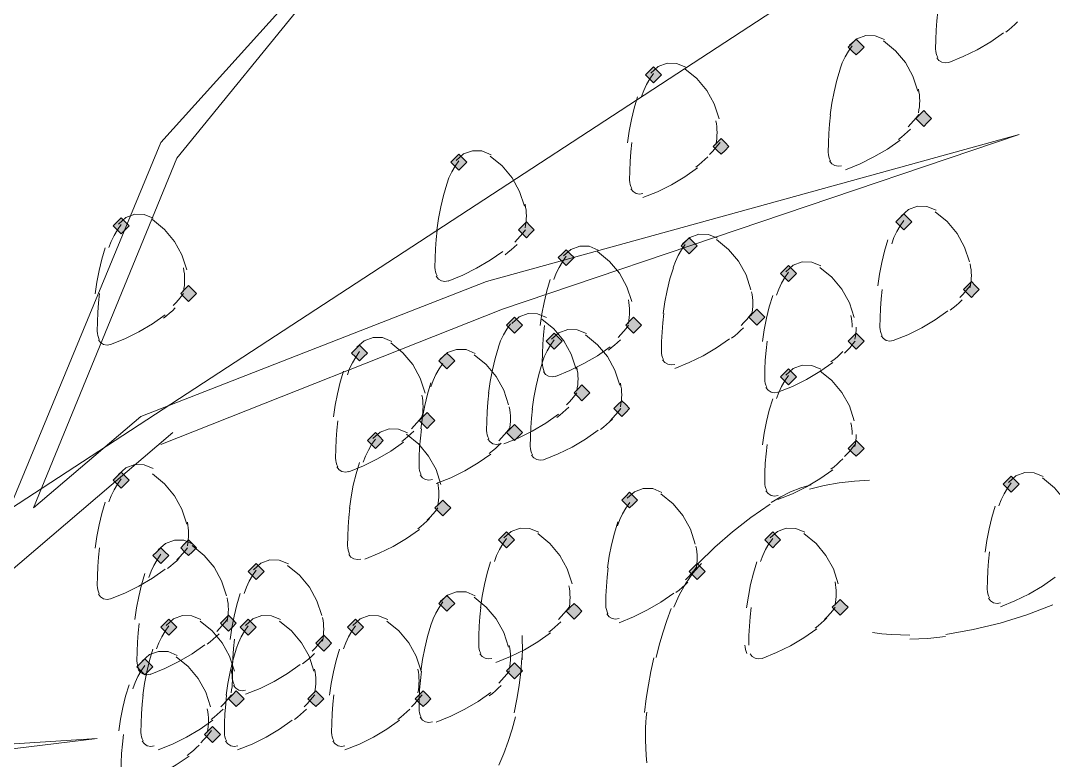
# Model space of a CAD drawing. Header units: millimetres. Extents: x 0 to 420, y 0 to 297.
# Drawn here: x 103.54 to 109.04, y 82.94 to 86.88 of the extents above; entities that cross this region are included whole.
import ezdxf

# ---------------------------------------------------------------- set-up
doc = ezdxf.new("R2010")
doc.units = ezdxf.units.MM

msp = doc.modelspace()

# ---------------------------------------------------------------- hatches: boundary and pattern name
for points in [[(107.9923, 86.7833), (107.9712, 86.7622), (107.95, 86.741), (107.9712, 86.7198), (107.9923, 86.6987), (108.0135, 86.7198), (108.0347, 86.741), (108.0135, 86.7622), (107.9923, 86.7833)], [(106.9128, 86.6352), (106.8917, 86.614), (106.8705, 86.5928), (106.8917, 86.5717), (106.9128, 86.5505), (106.934, 86.5717), (106.9552, 86.5928), (106.934, 86.614), (106.9128, 86.6352)], [(108.3522, 86.4023), (108.331, 86.3812), (108.3098, 86.36), (108.331, 86.3388), (108.3522, 86.3177), (108.3733, 86.3388), (108.3945, 86.36), (108.3733, 86.3812), (108.3522, 86.4023)], [(107.2727, 86.2542), (107.2515, 86.233), (107.2303, 86.2118), (107.2515, 86.1907), (107.2727, 86.1695), (107.2938, 86.1907), (107.315, 86.2118), (107.2938, 86.233), (107.2727, 86.2542)], [(105.8757, 86.1695), (105.8545, 86.1483), (105.8333, 86.1272), (105.8545, 86.106), (105.8757, 86.0848), (105.8968, 86.106), (105.918, 86.1272), (105.8968, 86.1483), (105.8757, 86.1695)], [(104.0765, 85.8308), (104.0553, 85.8097), (104.0342, 85.7885), (104.0553, 85.7673), (104.0765, 85.7462), (104.0977, 85.7673), (104.1188, 85.7885), (104.0977, 85.8097), (104.0765, 85.8308)], [(108.2463, 85.852), (108.2252, 85.8308), (108.204, 85.8097), (108.2252, 85.7885), (108.2463, 85.7673), (108.2675, 85.7885), (108.2887, 85.8097), (108.2675, 85.8308), (108.2463, 85.852)], [(106.2355, 85.8097), (106.2143, 85.7885), (106.1932, 85.7673), (106.2143, 85.7462), (106.2355, 85.725), (106.2567, 85.7462), (106.2778, 85.7673), (106.2567, 85.7885), (106.2355, 85.8097)], [(107.1033, 85.725), (107.0822, 85.7038), (107.061, 85.6827), (107.0822, 85.6615), (107.1033, 85.6403), (107.1245, 85.6615), (107.1457, 85.6827), (107.1245, 85.7038), (107.1033, 85.725)], [(106.4472, 85.6615), (106.426, 85.6403), (106.4048, 85.6192), (106.426, 85.598), (106.4472, 85.5768), (106.4684, 85.598), (106.4895, 85.6192), (106.4684, 85.6403), (106.4472, 85.6615)], [(107.6325, 85.5768), (107.6113, 85.5557), (107.5902, 85.5345), (107.6113, 85.5133), (107.6325, 85.4922), (107.6537, 85.5133), (107.6748, 85.5345), (107.6537, 85.5557), (107.6325, 85.5768)], [(104.4363, 85.471), (104.4152, 85.4498), (104.394, 85.4287), (104.4152, 85.4075), (104.4363, 85.3863), (104.4575, 85.4075), (104.4787, 85.4287), (104.4575, 85.4498), (104.4363, 85.471)], [(108.6062, 85.4922), (108.585, 85.471), (108.5638, 85.4498), (108.585, 85.4287), (108.6062, 85.4075), (108.6273, 85.4287), (108.6485, 85.4498), (108.6273, 85.471), (108.6062, 85.4922)], [(107.4632, 85.344), (107.442, 85.3228), (107.4208, 85.3017), (107.442, 85.2805), (107.4632, 85.2593), (107.4843, 85.2805), (107.5055, 85.3017), (107.4843, 85.3228), (107.4632, 85.344)], [(106.172, 85.3017), (106.1508, 85.2805), (106.1297, 85.2593), (106.1508, 85.2382), (106.172, 85.217), (106.1932, 85.2382), (106.2143, 85.2593), (106.1932, 85.2805), (106.172, 85.3017)], [(106.807, 85.3017), (106.7858, 85.2805), (106.7647, 85.2593), (106.7858, 85.2382), (106.807, 85.217), (106.8282, 85.2382), (106.8493, 85.2593), (106.8282, 85.2805), (106.807, 85.3017)], [(106.3837, 85.217), (106.3625, 85.1958), (106.3413, 85.1747), (106.3625, 85.1535), (106.3837, 85.1323), (106.4048, 85.1535), (106.426, 85.1747), (106.4048, 85.1958), (106.3837, 85.217)], [(107.9923, 85.217), (107.9712, 85.1958), (107.95, 85.1747), (107.9712, 85.1535), (107.9923, 85.1323), (108.0135, 85.1535), (108.0347, 85.1747), (108.0135, 85.1958), (107.9923, 85.217)], [(105.3465, 85.1535), (105.3253, 85.1323), (105.3042, 85.1112), (105.3253, 85.09), (105.3465, 85.0688), (105.3677, 85.09), (105.3888, 85.1112), (105.3677, 85.1323), (105.3465, 85.1535)], [(105.8122, 85.1112), (105.791, 85.09), (105.7698, 85.0688), (105.791, 85.0477), (105.8122, 85.0265), (105.8333, 85.0477), (105.8545, 85.0688), (105.8333, 85.09), (105.8122, 85.1112)], [(107.6325, 85.0265), (107.6113, 85.0053), (107.5902, 84.9842), (107.6113, 84.963), (107.6325, 84.9418), (107.6537, 84.963), (107.6748, 84.9842), (107.6537, 85.0053), (107.6325, 85.0265)], [(106.5318, 84.9418), (106.5107, 84.9207), (106.4895, 84.8995), (106.5107, 84.8783), (106.5318, 84.8572), (106.553, 84.8783), (106.5742, 84.8995), (106.553, 84.9207), (106.5318, 84.9418)], [(106.7435, 84.8572), (106.7223, 84.836), (106.7012, 84.8148), (106.7223, 84.7937), (106.7435, 84.7725), (106.7647, 84.7937), (106.7858, 84.8148), (106.7647, 84.836), (106.7435, 84.8572)], [(105.7063, 84.7937), (105.6852, 84.7725), (105.664, 84.7513), (105.6852, 84.7302), (105.7063, 84.709), (105.7275, 84.7302), (105.7487, 84.7513), (105.7275, 84.7725), (105.7063, 84.7937)], [(106.172, 84.7302), (106.1508, 84.709), (106.1297, 84.6878), (106.1508, 84.6667), (106.172, 84.6455), (106.1932, 84.6667), (106.2143, 84.6878), (106.1932, 84.709), (106.172, 84.7302)], [(105.4312, 84.6878), (105.41, 84.6667), (105.3888, 84.6455), (105.41, 84.6243), (105.4312, 84.6032), (105.4523, 84.6243), (105.4735, 84.6455), (105.4523, 84.6667), (105.4312, 84.6878)], [(107.9923, 84.6455), (107.9712, 84.6243), (107.95, 84.6032), (107.9712, 84.582), (107.9923, 84.5608), (108.0135, 84.582), (108.0347, 84.6032), (108.0135, 84.6243), (107.9923, 84.6455)], [(104.0765, 84.4762), (104.0553, 84.455), (104.0342, 84.4338), (104.0553, 84.4127), (104.0765, 84.3915), (104.0977, 84.4127), (104.1188, 84.4338), (104.0977, 84.455), (104.0765, 84.4762)], [(108.8178, 84.455), (108.7967, 84.4338), (108.7755, 84.4127), (108.7967, 84.3915), (108.8178, 84.3703), (108.839, 84.3915), (108.8602, 84.4127), (108.839, 84.4338), (108.8178, 84.455)], [(106.7858, 84.3703), (106.7647, 84.3492), (106.7435, 84.328), (106.7647, 84.3068), (106.7858, 84.2857), (106.807, 84.3068), (106.8282, 84.328), (106.807, 84.3492), (106.7858, 84.3703)], [(105.791, 84.328), (105.7698, 84.3068), (105.7487, 84.2857), (105.7698, 84.2645), (105.791, 84.2433), (105.8122, 84.2645), (105.8333, 84.2857), (105.8122, 84.3068), (105.791, 84.328)], [(106.1297, 84.1587), (106.1085, 84.1375), (106.0873, 84.1163), (106.1085, 84.0952), (106.1297, 84.074), (106.1508, 84.0952), (106.172, 84.1163), (106.1508, 84.1375), (106.1297, 84.1587)], [(107.5478, 84.1587), (107.5267, 84.1375), (107.5055, 84.1163), (107.5267, 84.0952), (107.5478, 84.074), (107.569, 84.0952), (107.5902, 84.1163), (107.569, 84.1375), (107.5478, 84.1587)], [(104.2882, 84.074), (104.267, 84.0528), (104.2458, 84.0317), (104.267, 84.0105), (104.2882, 83.9893), (104.3093, 84.0105), (104.3305, 84.0317), (104.3093, 84.0528), (104.2882, 84.074)], [(104.4363, 84.1163), (104.4152, 84.0952), (104.394, 84.074), (104.4152, 84.0528), (104.4363, 84.0317), (104.4575, 84.0528), (104.4787, 84.074), (104.4575, 84.0952), (104.4363, 84.1163)], [(104.7962, 83.9893), (104.775, 83.9682), (104.7538, 83.947), (104.775, 83.9258), (104.7962, 83.9047), (104.8173, 83.9258), (104.8385, 83.947), (104.8173, 83.9682), (104.7962, 83.9893)], [(107.1457, 83.9893), (107.1245, 83.9682), (107.1033, 83.947), (107.1245, 83.9258), (107.1457, 83.9047), (107.1668, 83.9258), (107.188, 83.947), (107.1668, 83.9682), (107.1457, 83.9893)], [(105.8122, 83.82), (105.791, 83.7988), (105.7698, 83.7777), (105.791, 83.7565), (105.8122, 83.7353), (105.8333, 83.7565), (105.8545, 83.7777), (105.8333, 83.7988), (105.8122, 83.82)], [(107.9077, 83.7988), (107.8865, 83.7777), (107.8653, 83.7565), (107.8865, 83.7353), (107.9077, 83.7142), (107.9288, 83.7353), (107.95, 83.7565), (107.9288, 83.7777), (107.9077, 83.7988)], [(106.4895, 83.7777), (106.4684, 83.7565), (106.4472, 83.7353), (106.4684, 83.7142), (106.4895, 83.693), (106.5107, 83.7142), (106.5318, 83.7353), (106.5107, 83.7565), (106.4895, 83.7777)], [(104.3305, 83.693), (104.3093, 83.6718), (104.2882, 83.6507), (104.3093, 83.6295), (104.3305, 83.6083), (104.3517, 83.6295), (104.3728, 83.6507), (104.3517, 83.6718), (104.3305, 83.693)], [(104.648, 83.7142), (104.6268, 83.693), (104.6057, 83.6718), (104.6268, 83.6507), (104.648, 83.6295), (104.6692, 83.6507), (104.6903, 83.6718), (104.6692, 83.693), (104.648, 83.7142)], [(104.7538, 83.693), (104.7327, 83.6718), (104.7115, 83.6507), (104.7327, 83.6295), (104.7538, 83.6083), (104.775, 83.6295), (104.7962, 83.6507), (104.775, 83.6718), (104.7538, 83.693)], [(105.3253, 83.693), (105.3042, 83.6718), (105.283, 83.6507), (105.3042, 83.6295), (105.3253, 83.6083), (105.3465, 83.6295), (105.3677, 83.6507), (105.3465, 83.6718), (105.3253, 83.693)], [(105.156, 83.6083), (105.1348, 83.5872), (105.1137, 83.566), (105.1348, 83.5448), (105.156, 83.5237), (105.1772, 83.5448), (105.1983, 83.566), (105.1772, 83.5872), (105.156, 83.6083)], [(104.2035, 83.4813), (104.1823, 83.4602), (104.1612, 83.439), (104.1823, 83.4178), (104.2035, 83.3967), (104.2247, 83.4178), (104.2458, 83.439), (104.2247, 83.4602), (104.2035, 83.4813)], [(106.172, 83.4602), (106.1508, 83.439), (106.1297, 83.4178), (106.1508, 83.3967), (106.172, 83.3755), (106.1932, 83.3967), (106.2143, 83.4178), (106.1932, 83.439), (106.172, 83.4602)], [(104.6903, 83.312), (104.6692, 83.2908), (104.648, 83.2697), (104.6692, 83.2485), (104.6903, 83.2273), (104.7115, 83.2485), (104.7327, 83.2697), (104.7115, 83.2908), (104.6903, 83.312)], [(105.1137, 83.312), (105.0925, 83.2908), (105.0713, 83.2697), (105.0925, 83.2485), (105.1137, 83.2273), (105.1348, 83.2485), (105.156, 83.2697), (105.1348, 83.2908), (105.1137, 83.312)], [(105.6852, 83.312), (105.664, 83.2908), (105.6428, 83.2697), (105.664, 83.2485), (105.6852, 83.2273), (105.7063, 83.2485), (105.7275, 83.2697), (105.7063, 83.2908), (105.6852, 83.312)], [(104.5633, 83.1215), (104.5422, 83.1003), (104.521, 83.0792), (104.5422, 83.058), (104.5633, 83.0368), (104.5845, 83.058), (104.6057, 83.0792), (104.5845, 83.1003), (104.5633, 83.1215)]]:
    msp.add_hatch(color=7).paths.add_polyline_path(points)

# ---------------------------------------------------------------- linework, layer by layer
at = {"lineweight": 13}
for points in [[(99.0812, 81.407), (113.7073, 90.9532)], [(103.4203, 84.1375), (104.2882, 86.233), (105.8545, 87.9687)], [(103.6108, 84.2857), (104.3728, 86.1483), (105.8545, 87.9687)], [(108.4278, 86.9305), (108.4225, 86.8806), (108.4187, 86.8306), (108.4164, 86.7806), (108.4157, 86.7304)], [(108.7894, 86.8202), (108.806, 86.8331), (108.8221, 86.8467), (108.8377, 86.8607), (108.8528, 86.8754)], [(108.4862, 86.6589), (108.5634, 86.6901), (108.6378, 86.7269), (108.7094, 86.7691), (108.7776, 86.8167)], [(108.1427, 86.7814), (108.0945, 86.8016), (108.0438, 86.8026), (107.9962, 86.7853), (107.9571, 86.7505)], [(108.3208, 86.5067), (108.2951, 86.5858), (108.2551, 86.658), (108.2023, 86.7214), (108.1378, 86.7739)], [(107.9713, 86.7483), (107.9513, 86.7196), (107.9337, 86.6893), (107.9188, 86.6577), (107.9066, 86.6249)], [(108.4157, 86.7304), (108.4164, 86.7188), (108.4185, 86.7074), (108.422, 86.6963), (108.4268, 86.6857)], [(107.0844, 86.6332), (107.0361, 86.6535), (106.9855, 86.6545), (106.9379, 86.6371), (106.8988, 86.6023)], [(108.4219, 86.6844), (108.4337, 86.6695), (108.4496, 86.6599), (108.4678, 86.6563), (108.4866, 86.6595)], [(106.913, 86.6001), (106.8929, 86.5714), (106.8754, 86.5412), (106.8605, 86.5096), (106.8483, 86.4767)], [(107.2624, 86.3585), (107.2367, 86.4377), (107.1968, 86.5099), (107.144, 86.5732), (107.0795, 86.6258)], [(107.9077, 86.624), (107.8897, 86.5638), (107.8747, 86.5029), (107.8627, 86.4413), (107.8536, 86.3792)], [(108.331, 86.4553), (108.3306, 86.4708), (108.3293, 86.4863), (108.3272, 86.5017), (108.3243, 86.517)], [(106.8282, 86.4758), (106.8102, 86.4157), (106.7952, 86.3547), (106.7832, 86.2931), (106.7741, 86.231)], [(108.3242, 86.3909), (108.3272, 86.4069), (108.3293, 86.4229), (108.3306, 86.439), (108.331, 86.4553)], [(107.8563, 86.3801), (107.851, 86.3303), (107.8472, 86.2803), (107.8449, 86.2302), (107.8442, 86.1801)], [(108.2689, 86.3163), (108.2839, 86.3318), (108.2984, 86.3477), (108.3123, 86.3642), (108.3257, 86.3812)], [(107.2515, 86.2859), (107.2511, 86.3015), (107.2498, 86.317), (107.2477, 86.3324), (107.2448, 86.3477)], [(104.1823, 84.7725), (106.0238, 85.4922), (108.8602, 86.2753)], [(104.2882, 84.6243), (106.1085, 85.344), (108.8602, 86.2753)], [(107.2447, 86.2216), (107.2477, 86.2375), (107.2498, 86.2536), (107.2511, 86.2697), (107.2515, 86.2859)], [(108.2179, 86.2487), (108.2345, 86.2616), (108.2506, 86.2752), (108.2662, 86.2892), (108.2813, 86.3039)], [(106.7979, 86.232), (106.7927, 86.1821), (106.7889, 86.1321), (106.7866, 86.082), (106.7858, 86.0319)], [(107.2106, 86.1681), (107.2256, 86.1836), (107.2401, 86.1996), (107.254, 86.2161), (107.2674, 86.233)], [(107.9359, 86.0874), (108.013, 86.1186), (108.0875, 86.1554), (108.159, 86.1976), (108.2273, 86.2452)], [(106.0472, 86.1676), (105.999, 86.1878), (105.9483, 86.1888), (105.9007, 86.1714), (105.8616, 86.1366)], [(106.2253, 85.8929), (106.1996, 85.972), (106.1596, 86.0442), (106.1068, 86.1075), (106.0423, 86.1601)], [(107.1384, 86.1005), (107.155, 86.1135), (107.1711, 86.127), (107.1867, 86.1411), (107.2018, 86.1557)], [(107.8442, 86.1801), (107.8449, 86.1684), (107.847, 86.157), (107.8505, 86.146), (107.8553, 86.1354)], [(105.8759, 86.1344), (105.8558, 86.1057), (105.8383, 86.0755), (105.8234, 86.0439), (105.8111, 86.0111)], [(107.8504, 86.1341), (107.8622, 86.1191), (107.8781, 86.1095), (107.8963, 86.106), (107.9151, 86.1091)], [(106.8564, 85.9392), (106.9335, 85.9704), (107.008, 86.0072), (107.0795, 86.0495), (107.1478, 86.097)], [(105.8122, 86.0102), (105.7942, 85.95), (105.7792, 85.8891), (105.7672, 85.8274), (105.7581, 85.7653)], [(106.7858, 86.0319), (106.7866, 86.0203), (106.7887, 86.0089), (106.7922, 85.9978), (106.797, 85.9872)], [(106.792, 85.9859), (106.8039, 85.9709), (106.8197, 85.9614), (106.8379, 85.9578), (106.8567, 85.961)], [(106.2355, 85.8414), (106.2351, 85.857), (106.2338, 85.8725), (106.2317, 85.8879), (106.2288, 85.9032)], [(108.4179, 85.8712), (108.3696, 85.8915), (108.319, 85.8925), (108.2714, 85.8751), (108.2323, 85.8403)], [(104.2481, 85.8289), (104.1998, 85.8492), (104.1492, 85.8501), (104.1016, 85.8328), (104.0625, 85.798)], [(106.2287, 85.7771), (106.2317, 85.793), (106.2338, 85.8091), (106.2351, 85.8252), (106.2355, 85.8414)], [(108.5959, 85.5965), (108.5702, 85.6757), (108.5303, 85.7479), (108.4775, 85.8112), (108.4129, 85.8638)], [(104.0767, 85.7958), (104.0566, 85.7671), (104.0391, 85.7368), (104.0242, 85.7052), (104.012, 85.6724)], [(104.4261, 85.5542), (104.4004, 85.6334), (104.3605, 85.7055), (104.3076, 85.7689), (104.2431, 85.8215)], [(108.2465, 85.8169), (108.2264, 85.7882), (108.2089, 85.758), (108.194, 85.7264), (108.1818, 85.6936)], [(105.7608, 85.7663), (105.7555, 85.7165), (105.7517, 85.6665), (105.7494, 85.6164), (105.7487, 85.5662)], [(106.1734, 85.7024), (106.1884, 85.7179), (106.2029, 85.7339), (106.2168, 85.7504), (106.2302, 85.7673)], [(107.2537, 85.7231), (107.2055, 85.7433), (107.1548, 85.7443), (107.1072, 85.7269), (107.0681, 85.6921)], [(107.4317, 85.4484), (107.4061, 85.5275), (107.3661, 85.5997), (107.3133, 85.663), (107.2488, 85.7156)], [(108.1617, 85.7138), (108.1437, 85.6536), (108.1288, 85.5927), (108.1167, 85.5311), (108.1077, 85.469)], [(103.9918, 85.6715), (103.9739, 85.6113), (103.9589, 85.5504), (103.9469, 85.4888), (103.9378, 85.4267)], [(106.1224, 85.6348), (106.139, 85.6478), (106.1551, 85.6613), (106.1707, 85.6754), (106.1858, 85.69)], [(106.6187, 85.6596), (106.5705, 85.6798), (106.5198, 85.6808), (106.4722, 85.6634), (106.4331, 85.6286)], [(107.0824, 85.6899), (107.0623, 85.6612), (107.0448, 85.631), (107.0298, 85.5994), (107.0176, 85.5666)], [(105.8192, 85.4947), (105.8964, 85.5259), (105.9708, 85.5627), (106.0424, 85.605), (106.1106, 85.6525)], [(106.4474, 85.6264), (106.4273, 85.5977), (106.4098, 85.5675), (106.3949, 85.5359), (106.3826, 85.5031)], [(106.7968, 85.3848), (106.7711, 85.464), (106.7311, 85.5362), (106.6783, 85.5995), (106.6138, 85.6521)], [(104.4152, 85.5027), (104.4148, 85.5183), (104.4135, 85.5338), (104.4114, 85.5492), (104.4084, 85.5645)], [(105.7487, 85.5662), (105.7494, 85.5546), (105.7515, 85.5432), (105.755, 85.5321), (105.7598, 85.5215)], [(107.0187, 85.5657), (107.0007, 85.5055), (106.9857, 85.4445), (106.9737, 85.3829), (106.9646, 85.3208)], [(107.8041, 85.5749), (107.7558, 85.5951), (107.7051, 85.5961), (107.6575, 85.5788), (107.6184, 85.544)], [(107.9821, 85.3002), (107.9564, 85.3793), (107.9165, 85.4515), (107.8636, 85.5149), (107.7991, 85.5675)], [(108.6062, 85.5239), (108.6058, 85.5395), (108.6045, 85.555), (108.6024, 85.5704), (108.5994, 85.5857)], [(104.4084, 85.4384), (104.4113, 85.4544), (104.4135, 85.4704), (104.4148, 85.4866), (104.4152, 85.5027)], [(105.7549, 85.5202), (105.7667, 85.5053), (105.7826, 85.4957), (105.8008, 85.4922), (105.8196, 85.4953)], [(106.3625, 85.5021), (106.3446, 85.442), (106.3296, 85.3811), (106.3175, 85.3195), (106.3085, 85.2573)], [(107.6327, 85.5418), (107.6126, 85.5131), (107.5951, 85.4828), (107.5802, 85.4512), (107.568, 85.4184)], [(108.5993, 85.4596), (108.6023, 85.4755), (108.6044, 85.4916), (108.6057, 85.5077), (108.6062, 85.5239)], [(108.1314, 85.4488), (108.1261, 85.399), (108.1224, 85.349), (108.1201, 85.2989), (108.1193, 85.2488)], [(108.5441, 85.4061), (108.5591, 85.4216), (108.5736, 85.4376), (108.5875, 85.454), (108.6008, 85.471)], [(103.9616, 85.4276), (103.9563, 85.3778), (103.9525, 85.3278), (103.9503, 85.2777), (103.9495, 85.2276)], [(104.3531, 85.3637), (104.3681, 85.3792), (104.3825, 85.3953), (104.3965, 85.4117), (104.4098, 85.4286)], [(106.7858, 85.3334), (106.7854, 85.349), (106.7841, 85.3645), (106.782, 85.3799), (106.7791, 85.3952)], [(107.442, 85.3758), (107.4416, 85.3913), (107.4403, 85.4068), (107.4382, 85.4222), (107.4352, 85.4375)], [(107.5478, 85.4175), (107.5299, 85.3573), (107.5149, 85.2964), (107.5029, 85.2348), (107.4938, 85.1727)], [(108.493, 85.3385), (108.5096, 85.3515), (108.5257, 85.365), (108.5413, 85.3791), (108.5565, 85.3937)], [(104.302, 85.2962), (104.3186, 85.3091), (104.3347, 85.3227), (104.3503, 85.3367), (104.3655, 85.3514)], [(106.779, 85.2691), (106.782, 85.285), (106.7841, 85.3011), (106.7854, 85.3172), (106.7858, 85.3334)], [(107.4352, 85.3114), (107.4382, 85.3273), (107.4403, 85.3434), (107.4416, 85.3596), (107.442, 85.3758)], [(108.1899, 85.1772), (108.267, 85.2084), (108.3415, 85.2452), (108.4131, 85.2875), (108.4813, 85.335)], [(104.0201, 85.1561), (104.0972, 85.1872), (104.1717, 85.224), (104.2432, 85.2663), (104.3115, 85.3138)], [(106.3436, 85.2997), (106.2953, 85.32), (106.2447, 85.321), (106.1971, 85.3036), (106.158, 85.2688)], [(106.5004, 85.025), (106.4747, 85.1042), (106.4348, 85.1764), (106.382, 85.2397), (106.3174, 85.2923)], [(106.9673, 85.3218), (106.962, 85.272), (106.9582, 85.222), (106.9559, 85.1719), (106.9552, 85.1217)], [(107.3799, 85.2579), (107.3949, 85.2734), (107.4094, 85.2894), (107.4233, 85.3059), (107.4367, 85.3228)], [(107.9712, 85.2488), (107.9707, 85.2643), (107.9695, 85.2798), (107.9674, 85.2952), (107.9644, 85.3105)], [(103.9495, 85.2276), (103.9502, 85.2159), (103.9523, 85.2045), (103.9558, 85.1935), (103.9606, 85.1829)], [(106.151, 85.2666), (106.1309, 85.2379), (106.1134, 85.2077), (106.0985, 85.1761), (106.0863, 85.1433)], [(106.3323, 85.2583), (106.327, 85.2085), (106.3232, 85.1585), (106.3209, 85.1084), (106.3202, 85.0582)], [(106.5552, 85.2151), (106.507, 85.2353), (106.4563, 85.2363), (106.4087, 85.2189), (106.3696, 85.1841)], [(106.7238, 85.1944), (106.7388, 85.2099), (106.7532, 85.2259), (106.7671, 85.2424), (106.7805, 85.2593)], [(107.3289, 85.1903), (107.3455, 85.2033), (107.3616, 85.2168), (107.3772, 85.2309), (107.3923, 85.2455)], [(107.9855, 85.1844), (107.9885, 85.2004), (107.9906, 85.2164), (107.9919, 85.2325), (107.9923, 85.2488)], [(108.1193, 85.2488), (108.12, 85.2371), (108.1222, 85.2257), (108.1256, 85.2146), (108.1305, 85.204)], [(103.9557, 85.1816), (103.9675, 85.1666), (103.9834, 85.157), (104.0016, 85.1535), (104.0204, 85.1566)], [(105.5181, 85.1727), (105.4698, 85.193), (105.4191, 85.194), (105.3716, 85.1766), (105.3324, 85.1418)], [(105.6961, 84.898), (105.6704, 84.9772), (105.6305, 85.0494), (105.5776, 85.1127), (105.5131, 85.1653)], [(106.3838, 85.1819), (106.3638, 85.1532), (106.3462, 85.123), (106.3313, 85.0914), (106.3191, 85.0586)], [(106.7333, 84.9404), (106.7076, 85.0195), (106.6676, 85.0917), (106.6148, 85.155), (106.5503, 85.2076)], [(106.6727, 85.1268), (106.6893, 85.1398), (106.7054, 85.1533), (106.721, 85.1674), (106.7362, 85.182)], [(107.0257, 85.0291), (107.1029, 85.0602), (107.1773, 85.097), (107.2489, 85.1393), (107.3171, 85.1869)], [(107.5176, 85.1737), (107.5123, 85.1238), (107.5085, 85.0738), (107.5063, 85.0237), (107.5055, 84.9736)], [(107.9303, 85.1097), (107.9453, 85.1253), (107.9597, 85.1413), (107.9736, 85.1577), (107.987, 85.1746)], [(108.1255, 85.2027), (108.1374, 85.1878), (108.1532, 85.1782), (108.1714, 85.1747), (108.1902, 85.1778)], [(105.3467, 85.1184), (105.3266, 85.0897), (105.3091, 85.0595), (105.2942, 85.0279), (105.282, 84.9951)], [(105.9626, 85.1092), (105.9143, 85.1295), (105.8637, 85.1305), (105.8161, 85.1131), (105.777, 85.0783)], [(106.0873, 85.1423), (106.0694, 85.0821), (106.0544, 85.0212), (106.0424, 84.9596), (106.0333, 84.8975)], [(106.3907, 84.9867), (106.4679, 85.0179), (106.5423, 85.0547), (106.6139, 85.097), (106.6821, 85.1445)], [(106.9552, 85.1217), (106.9559, 85.1101), (106.958, 85.0987), (106.9615, 85.0876), (106.9663, 85.077)], [(107.858, 85.0633), (107.8746, 85.0763), (107.8907, 85.0898), (107.9063, 85.1039), (107.9215, 85.1185)], [(105.7912, 85.0549), (105.7711, 85.0262), (105.7536, 84.996), (105.7387, 84.9644), (105.7265, 84.9316)], [(106.1406, 84.8345), (106.1149, 84.9137), (106.075, 84.9859), (106.0221, 85.0492), (105.9576, 85.1018)], [(106.3202, 85.0577), (106.3022, 84.9975), (106.2872, 84.9365), (106.2752, 84.875), (106.2661, 84.8128)], [(106.3202, 85.0582), (106.3209, 85.0466), (106.323, 85.0352), (106.3265, 85.0241), (106.3313, 85.0135)], [(106.9614, 85.0757), (106.9732, 85.0608), (106.9891, 85.0512), (107.0072, 85.0477), (107.0261, 85.0508)], [(107.5761, 84.9021), (107.6532, 84.9332), (107.7277, 84.9701), (107.7992, 85.0123), (107.8675, 85.0598)], [(105.2618, 85.0153), (105.2439, 84.9552), (105.2289, 84.8942), (105.2169, 84.8326), (105.2078, 84.7705)], [(106.3264, 85.0122), (106.3382, 84.9973), (106.3541, 84.9877), (106.3723, 84.9842), (106.3911, 84.9873)], [(106.5107, 84.9736), (106.5103, 84.9891), (106.509, 85.0046), (106.5069, 85.02), (106.5039, 85.0353)], [(107.8041, 85.0246), (107.7558, 85.0448), (107.7051, 85.0458), (107.6575, 85.0284), (107.6184, 84.9936)], [(107.9821, 84.7499), (107.9564, 84.829), (107.9165, 84.9012), (107.8636, 84.9645), (107.7991, 85.0171)], [(105.7275, 84.9518), (105.7096, 84.8917), (105.6946, 84.8307), (105.6825, 84.7691), (105.6735, 84.707)], [(106.5039, 84.9093), (106.5068, 84.9252), (106.509, 84.9412), (106.5103, 84.9574), (106.5107, 84.9736)], [(106.7435, 84.8889), (106.7431, 84.9045), (106.7418, 84.92), (106.7397, 84.9354), (106.7368, 84.9507)], [(107.5055, 84.9736), (107.5062, 84.962), (107.5083, 84.9505), (107.5118, 84.9395), (107.5167, 84.9289)], [(107.6327, 84.9914), (107.6126, 84.9627), (107.5951, 84.9325), (107.5802, 84.9009), (107.568, 84.8681)], [(106.0359, 84.8985), (106.0306, 84.8486), (106.0269, 84.7986), (106.0246, 84.7486), (106.0238, 84.6984)], [(106.4486, 84.8346), (106.4636, 84.8501), (106.4781, 84.8661), (106.492, 84.8825), (106.5053, 84.8995)], [(106.7367, 84.8246), (106.7397, 84.8405), (106.7418, 84.8566), (106.7431, 84.8727), (106.7435, 84.8889)], [(107.5117, 84.9276), (107.5235, 84.9126), (107.5394, 84.903), (107.5576, 84.8995), (107.5764, 84.9027)], [(105.6852, 84.8254), (105.6848, 84.841), (105.6835, 84.8565), (105.6814, 84.8719), (105.6784, 84.8872)], [(107.5478, 84.8671), (107.5299, 84.807), (107.5149, 84.746), (107.5029, 84.6845), (107.4938, 84.6223)], [(105.6784, 84.7611), (105.6813, 84.777), (105.6835, 84.7931), (105.6847, 84.8092), (105.6852, 84.8254)], [(106.1156, 84.6269), (106.1927, 84.6581), (106.2672, 84.6949), (106.3387, 84.7371), (106.407, 84.7847)], [(106.1508, 84.7619), (106.1504, 84.7775), (106.1492, 84.793), (106.147, 84.8084), (106.1441, 84.8237)], [(106.2688, 84.8138), (106.2635, 84.7639), (106.2597, 84.714), (106.2574, 84.6639), (106.2567, 84.6137)], [(106.3975, 84.767), (106.4141, 84.78), (106.4302, 84.7935), (106.4458, 84.8076), (106.461, 84.8222)], [(106.6814, 84.7499), (106.6964, 84.7654), (106.7109, 84.7814), (106.7248, 84.7979), (106.7382, 84.8148)], [(103.6108, 84.2857), (104.1823, 84.7725)], [(105.2316, 84.7503), (105.2263, 84.7005), (105.2225, 84.6505), (105.2203, 84.6004), (105.2195, 84.5502)], [(105.6231, 84.7076), (105.6381, 84.7231), (105.6526, 84.7391), (105.6665, 84.7556), (105.6799, 84.7725)], [(106.144, 84.6976), (106.147, 84.7135), (106.1491, 84.7296), (106.1504, 84.7457), (106.1508, 84.7619)], [(106.6304, 84.7035), (106.647, 84.7165), (106.6631, 84.73), (106.6787, 84.7441), (106.6938, 84.7587)], [(107.9712, 84.6773), (107.9707, 84.6928), (107.9695, 84.7083), (107.9674, 84.7237), (107.9644, 84.739)], [(102.3197, 82.9522), (104.3517, 84.6878)], [(105.6027, 84.6859), (105.5545, 84.7061), (105.5038, 84.7071), (105.4562, 84.6898), (105.4171, 84.655)], [(105.572, 84.64), (105.5886, 84.653), (105.6047, 84.6665), (105.6204, 84.6806), (105.6355, 84.6952)], [(105.7808, 84.4112), (105.7551, 84.4904), (105.7151, 84.5625), (105.6623, 84.6259), (105.5978, 84.6785)], [(105.6761, 84.708), (105.6708, 84.6581), (105.667, 84.6081), (105.6648, 84.5581), (105.664, 84.5079)], [(106.0238, 84.6984), (106.0245, 84.6868), (106.0267, 84.6754), (106.0301, 84.6643), (106.035, 84.6537)], [(106.0887, 84.6441), (106.1037, 84.6596), (106.1182, 84.6756), (106.1321, 84.6921), (106.1455, 84.709)], [(106.3272, 84.5423), (106.4044, 84.5734), (106.4788, 84.6102), (106.5504, 84.6525), (106.6186, 84.7)], [(107.9855, 84.6129), (107.9885, 84.6289), (107.9906, 84.6449), (107.9919, 84.661), (107.9923, 84.6773)], [(105.2901, 84.4787), (105.3672, 84.5099), (105.4417, 84.5467), (105.5132, 84.589), (105.5815, 84.6365)], [(105.4314, 84.6528), (105.4113, 84.6241), (105.3938, 84.5938), (105.3788, 84.5622), (105.3666, 84.5294)], [(106.03, 84.6524), (106.0419, 84.6374), (106.0577, 84.6279), (106.0759, 84.6243), (106.0947, 84.6275)], [(106.0377, 84.5765), (106.0543, 84.5895), (106.0704, 84.603), (106.086, 84.6171), (106.1012, 84.6317)], [(106.2567, 84.6137), (106.2574, 84.6021), (106.2595, 84.5907), (106.263, 84.5796), (106.2678, 84.569)], [(107.5176, 84.6233), (107.5123, 84.5735), (107.5085, 84.5235), (107.5063, 84.4734), (107.5055, 84.4232)], [(107.9303, 84.5594), (107.9453, 84.5749), (107.9597, 84.5909), (107.9736, 84.6074), (107.987, 84.6243)], [(105.7557, 84.4152), (105.8329, 84.4464), (105.9073, 84.4832), (105.9789, 84.5255), (106.0471, 84.573)], [(106.2629, 84.5677), (106.2747, 84.5528), (106.2906, 84.5432), (106.3088, 84.5397), (106.3276, 84.5428)], [(104.2481, 84.4954), (104.1998, 84.5156), (104.1492, 84.5166), (104.1016, 84.4993), (104.0625, 84.4645)], [(105.2195, 84.5502), (105.2202, 84.5386), (105.2223, 84.5272), (105.2258, 84.5161), (105.2307, 84.5055)], [(105.2257, 84.5042), (105.2375, 84.4893), (105.2534, 84.4797), (105.2716, 84.4762), (105.2904, 84.4793)], [(105.3465, 84.5285), (105.3286, 84.4683), (105.3136, 84.4074), (105.3015, 84.3458), (105.2925, 84.2837)], [(105.664, 84.5079), (105.6647, 84.4963), (105.6668, 84.4849), (105.6703, 84.4738), (105.6752, 84.4632)], [(107.858, 84.4918), (107.8746, 84.5048), (107.8907, 84.5183), (107.9063, 84.5324), (107.9215, 84.547)], [(104.4261, 84.1995), (104.4004, 84.2787), (104.3605, 84.3509), (104.3076, 84.4142), (104.2431, 84.4668)], [(105.6702, 84.4619), (105.6821, 84.447), (105.6979, 84.4374), (105.7161, 84.4338), (105.7349, 84.437)], [(107.5761, 84.3306), (107.6532, 84.3617), (107.7277, 84.3986), (107.7992, 84.4408), (107.8675, 84.4883)], [(108.9894, 84.4531), (108.9411, 84.4733), (108.8905, 84.4743), (108.8429, 84.4569), (108.8038, 84.4222)], [(104.0767, 84.4411), (104.0566, 84.4124), (104.0391, 84.3822), (104.0242, 84.3506), (104.012, 84.3177)], [(105.7698, 84.3598), (105.7694, 84.3753), (105.7681, 84.3908), (105.766, 84.4062), (105.7631, 84.4215)], [(107.5055, 84.4232), (107.5062, 84.4116), (107.5083, 84.4002), (107.5118, 84.3891), (107.5167, 84.3785)], [(107.7529, 84.4096), (107.697, 84.3924), (107.6427, 84.3708), (107.5904, 84.345), (107.5402, 84.315)], [(108.064, 84.4331), (107.983, 84.4283), (107.9026, 84.4189), (107.8228, 84.4049), (107.7438, 84.3865)], [(108.818, 84.4199), (108.7979, 84.3912), (108.7804, 84.361), (108.7655, 84.3294), (108.7533, 84.2966)], [(109.1674, 84.1783), (109.1417, 84.2575), (109.1018, 84.3297), (109.049, 84.393), (108.9844, 84.4456)], [(105.763, 84.2954), (105.766, 84.3113), (105.7681, 84.3274), (105.7694, 84.3436), (105.7698, 84.3598)], [(106.9574, 84.3684), (106.9091, 84.3886), (106.8585, 84.3896), (106.8109, 84.3723), (106.7718, 84.3375)], [(107.1354, 84.0937), (107.1097, 84.1729), (107.0698, 84.245), (107.0169, 84.3084), (106.9524, 84.361)], [(107.5117, 84.3772), (107.5235, 84.3623), (107.5394, 84.3527), (107.5576, 84.3492), (107.5764, 84.3523)], [(103.9918, 84.3168), (103.9739, 84.2567), (103.9589, 84.1957), (103.9469, 84.1341), (103.9378, 84.072)], [(105.2951, 84.2846), (105.2898, 84.2348), (105.286, 84.1848), (105.2838, 84.1347), (105.283, 84.0846)], [(105.7078, 84.2207), (105.7228, 84.2362), (105.7372, 84.2523), (105.7511, 84.2687), (105.7645, 84.2856)], [(106.786, 84.3141), (106.7659, 84.2854), (106.7484, 84.2552), (106.7335, 84.2236), (106.7213, 84.1907)], [(107.5343, 84.3067), (107.4319, 84.2357), (107.3337, 84.159), (107.24, 84.0769), (107.151, 83.9896)], [(108.7332, 84.2957), (108.7152, 84.2355), (108.7003, 84.1745), (108.6882, 84.113), (108.6792, 84.0508)], [(105.6567, 84.1744), (105.6733, 84.1873), (105.6894, 84.2008), (105.705, 84.2149), (105.7202, 84.2295)], [(104.4363, 84.1481), (104.4359, 84.1636), (104.4347, 84.1791), (104.4325, 84.1946), (104.4296, 84.2098)], [(106.3013, 84.1567), (106.253, 84.177), (106.2023, 84.178), (106.1547, 84.1606), (106.1156, 84.1258)], [(106.7223, 84.211), (106.7044, 84.1508), (106.6894, 84.0899), (106.6774, 84.0283), (106.6683, 83.9661)], [(107.7194, 84.1567), (107.6711, 84.177), (107.6205, 84.178), (107.5729, 84.1606), (107.5338, 84.1258)], [(104.4295, 84.0838), (104.4325, 84.0997), (104.4346, 84.1158), (104.4359, 84.1319), (104.4363, 84.1481)], [(105.3747, 84.0131), (105.4519, 84.0442), (105.5263, 84.081), (105.5979, 84.1233), (105.6661, 84.1709)], [(106.1298, 84.1236), (106.1098, 84.0949), (106.0923, 84.0647), (106.0773, 84.0331), (106.0651, 84.0003)], [(106.4792, 83.882), (106.4536, 83.9612), (106.4136, 84.0334), (106.3608, 84.0967), (106.2963, 84.1493)], [(107.548, 84.1236), (107.528, 84.0949), (107.5104, 84.0647), (107.4955, 84.0331), (107.4833, 84.0003)], [(107.8974, 83.882), (107.8717, 83.9612), (107.8318, 84.0334), (107.779, 84.0967), (107.7145, 84.1493)], [(103.9616, 84.073), (103.9563, 84.0231), (103.9525, 83.9731), (103.9503, 83.923), (103.9495, 83.8729)], [(104.4597, 84.0932), (104.4115, 84.1135), (104.3608, 84.1145), (104.3132, 84.0971), (104.2741, 84.0623)], [(104.3742, 84.0091), (104.3892, 84.0246), (104.4037, 84.0406), (104.4176, 84.0571), (104.431, 84.074)], [(104.6378, 83.8185), (104.6121, 83.8977), (104.5721, 83.9699), (104.5193, 84.0332), (104.4548, 84.0858)], [(105.283, 84.0846), (105.2837, 84.0729), (105.2858, 84.0615), (105.2893, 84.0505), (105.2942, 84.0399)], [(107.1457, 84.0211), (107.1453, 84.0366), (107.144, 84.0521), (107.1419, 84.0676), (107.1389, 84.0828)], [(104.2884, 84.0389), (104.2683, 84.0102), (104.2508, 83.98), (104.2359, 83.9484), (104.2236, 83.9156)], [(104.3232, 83.9627), (104.3398, 83.9756), (104.3559, 83.9892), (104.3715, 84.0032), (104.3866, 84.0178)], [(104.9677, 83.9874), (104.9195, 84.0076), (104.8688, 84.0086), (104.8212, 83.9913), (104.7821, 83.9565)], [(105.2892, 84.0386), (105.301, 84.0236), (105.3169, 84.014), (105.3351, 84.0105), (105.3539, 84.0136)], [(107.1389, 83.9568), (107.1418, 83.9727), (107.144, 83.9888), (107.1452, 84.0049), (107.1457, 84.0211)], [(108.7029, 84.0518), (108.6976, 84.002), (108.6939, 83.952), (108.6916, 83.9019), (108.6908, 83.8518)], [(104.0201, 83.8014), (104.0972, 83.8326), (104.1717, 83.8694), (104.2432, 83.9116), (104.3115, 83.9592)], [(104.7963, 83.9543), (104.7763, 83.9256), (104.7587, 83.8953), (104.7438, 83.8637), (104.7316, 83.8309)], [(105.1458, 83.7127), (105.1201, 83.7918), (105.0801, 83.864), (105.0273, 83.9274), (104.9628, 83.98)], [(106.045, 83.9993), (106.0271, 83.9391), (106.0121, 83.8782), (106.0001, 83.8166), (105.991, 83.7545)], [(106.6709, 83.9672), (106.6657, 83.9173), (106.6619, 83.8673), (106.6596, 83.8172), (106.6589, 83.7671)], [(107.1689, 83.9904), (107.1231, 83.9378), (107.083, 83.881), (107.0488, 83.8204), (107.0208, 83.7565)], [(107.0836, 83.9033), (107.0986, 83.9188), (107.113, 83.9348), (107.127, 83.9512), (107.1403, 83.9682)], [(107.4632, 83.9993), (107.4452, 83.9391), (107.4302, 83.8782), (107.4182, 83.8166), (107.4091, 83.7545)], [(104.2035, 83.9358), (104.1856, 83.8757), (104.1706, 83.8147), (104.1585, 83.7531), (104.1495, 83.691)], [(108.7614, 83.7591), (108.8385, 83.7902), (108.913, 83.8271), (108.9846, 83.8693), (109.0528, 83.9168)], [(103.9495, 83.8729), (103.9502, 83.8613), (103.9523, 83.8499), (103.9558, 83.8388), (103.9606, 83.8282)], [(106.4683, 83.8094), (106.4679, 83.825), (106.4666, 83.8405), (106.4645, 83.8559), (106.4616, 83.8712)], [(107.0325, 83.8357), (107.0491, 83.8486), (107.0652, 83.8622), (107.0808, 83.8762), (107.096, 83.8909)], [(107.8865, 83.8306), (107.8861, 83.8461), (107.8848, 83.8616), (107.8827, 83.8771), (107.8798, 83.8923)], [(108.6908, 83.8518), (108.6915, 83.8401), (108.6937, 83.8287), (108.6971, 83.8176), (108.702, 83.807)], [(103.9557, 83.8269), (103.9675, 83.8119), (103.9834, 83.8024), (104.0016, 83.7988), (104.0204, 83.802)], [(104.648, 83.7459), (104.6476, 83.7615), (104.6463, 83.777), (104.6442, 83.7924), (104.6413, 83.8077)], [(104.7115, 83.83), (104.6936, 83.7698), (104.6786, 83.7089), (104.6665, 83.6473), (104.6575, 83.5852)], [(105.9626, 83.8181), (105.9143, 83.8383), (105.8637, 83.8393), (105.8161, 83.8219), (105.777, 83.7871)], [(106.1406, 83.5434), (106.1149, 83.6225), (106.075, 83.6947), (106.0221, 83.758), (105.9576, 83.8106)], [(106.4615, 83.7451), (106.4645, 83.761), (106.4666, 83.7771), (106.4679, 83.7932), (106.4683, 83.8094)], [(106.7294, 83.6744), (106.8065, 83.7056), (106.881, 83.7424), (106.9525, 83.7846), (107.0208, 83.8322)], [(107.8797, 83.7663), (107.8827, 83.7822), (107.8848, 83.7982), (107.8861, 83.8144), (107.8865, 83.8306)], [(108.697, 83.8057), (108.7089, 83.7908), (108.7247, 83.7812), (108.7429, 83.7777), (108.7617, 83.7808)], [(104.6412, 83.6816), (104.6442, 83.6975), (104.6463, 83.7136), (104.6476, 83.7297), (104.648, 83.7459)], [(105.7912, 83.7849), (105.7711, 83.7562), (105.7536, 83.726), (105.7387, 83.6944), (105.7265, 83.6616)], [(105.9936, 83.7555), (105.9883, 83.7056), (105.9845, 83.6556), (105.9823, 83.6056), (105.9815, 83.5554)], [(106.4063, 83.6916), (106.4212, 83.7071), (106.4357, 83.7231), (106.4496, 83.7395), (106.463, 83.7565)], [(106.6589, 83.7671), (106.6596, 83.7555), (106.6617, 83.744), (106.6652, 83.733), (106.67, 83.7224)], [(107.0068, 83.7504), (106.9837, 83.6862), (106.9627, 83.6213), (106.9438, 83.5557), (106.927, 83.4895)], [(107.4329, 83.7555), (107.4276, 83.7056), (107.4239, 83.6556), (107.4216, 83.6056), (107.4208, 83.5554)], [(107.8244, 83.6916), (107.8394, 83.7071), (107.8539, 83.7231), (107.8678, 83.7395), (107.8812, 83.7565)], [(108.4708, 83.6119), (108.6166, 83.6379), (108.7604, 83.6729), (108.9016, 83.7169), (109.04, 83.7697)], [(104.5021, 83.6911), (104.4538, 83.7113), (104.4031, 83.7123), (104.3555, 83.6949), (104.3164, 83.6601)], [(104.6801, 83.4164), (104.6544, 83.4955), (104.6145, 83.5677), (104.5616, 83.631), (104.4971, 83.6836)], [(104.5859, 83.6281), (104.6009, 83.6436), (104.6154, 83.6596), (104.6293, 83.6761), (104.6427, 83.693)], [(104.9254, 83.6911), (104.8771, 83.7113), (104.8265, 83.7123), (104.7789, 83.6949), (104.7398, 83.6601)], [(105.1034, 83.4164), (105.0777, 83.4955), (105.0378, 83.5677), (104.985, 83.631), (104.9205, 83.6836)], [(105.156, 83.6401), (105.1556, 83.6556), (105.1543, 83.6711), (105.1522, 83.6866), (105.1493, 83.7018)], [(105.4969, 83.6911), (105.4486, 83.7113), (105.398, 83.7123), (105.3504, 83.6949), (105.3113, 83.6601)], [(105.6749, 83.4164), (105.6492, 83.4955), (105.6093, 83.5677), (105.5565, 83.631), (105.492, 83.6836)], [(106.3552, 83.624), (106.3718, 83.637), (106.3879, 83.6505), (106.4035, 83.6646), (106.4186, 83.6792)], [(106.665, 83.7211), (106.6769, 83.7061), (106.6927, 83.6965), (106.7109, 83.693), (106.7297, 83.6961)], [(107.7734, 83.6452), (107.79, 83.6581), (107.8061, 83.6717), (107.8217, 83.6857), (107.8368, 83.7004)], [(104.1733, 83.6708), (104.168, 83.621), (104.1642, 83.571), (104.1619, 83.5209), (104.1612, 83.4707)], [(104.3307, 83.6579), (104.3106, 83.6292), (104.2931, 83.599), (104.2782, 83.5674), (104.266, 83.5346)], [(104.754, 83.6579), (104.7339, 83.6292), (104.7164, 83.599), (104.7015, 83.5674), (104.6893, 83.5346)], [(105.1492, 83.5758), (105.1522, 83.5917), (105.1543, 83.6078), (105.1556, 83.6239), (105.156, 83.6401)], [(105.3255, 83.6579), (105.3054, 83.6292), (105.2879, 83.599), (105.273, 83.5674), (105.2608, 83.5346)], [(105.7275, 83.6607), (105.7096, 83.6005), (105.6946, 83.5395), (105.6825, 83.478), (105.6735, 83.4158)], [(107.4914, 83.4839), (107.5685, 83.5151), (107.643, 83.5519), (107.7145, 83.5941), (107.7828, 83.6417)], [(104.5349, 83.5605), (104.5515, 83.5735), (104.5676, 83.587), (104.5832, 83.6011), (104.5983, 83.6157)], [(104.6813, 83.5862), (104.676, 83.5363), (104.6722, 83.4863), (104.6699, 83.4362), (104.6692, 83.3861)], [(105.0939, 83.5222), (105.1089, 83.5378), (105.1234, 83.5538), (105.1373, 83.5702), (105.1507, 83.5871)], [(106.0732, 83.4627), (106.1504, 83.4939), (106.2249, 83.5307), (106.2964, 83.573), (106.3647, 83.6205)], [(106.2143, 83.5342), (106.2142, 83.5522), (106.2139, 83.5702), (106.2135, 83.5881), (106.2128, 83.6061)], [(108.0792, 83.622), (108.1287, 83.616), (108.1784, 83.6118), (108.2282, 83.6092), (108.2781, 83.6083)], [(108.2781, 83.5872), (108.326, 83.588), (108.3739, 83.5906), (108.4216, 83.595), (108.4692, 83.601)], [(104.3751, 83.5006), (104.3268, 83.5208), (104.2762, 83.5218), (104.2286, 83.5044), (104.1895, 83.4696)], [(104.2458, 83.5337), (104.2279, 83.4735), (104.2129, 83.4125), (104.2009, 83.351), (104.1918, 83.2888)], [(104.2317, 83.3992), (104.3089, 83.4304), (104.3833, 83.4672), (104.4549, 83.5095), (104.5231, 83.557)], [(104.6903, 83.5337), (104.6724, 83.4735), (104.6574, 83.4125), (104.6454, 83.351), (104.6363, 83.2888)], [(105.2407, 83.5337), (105.2227, 83.4735), (105.2077, 83.4125), (105.1957, 83.351), (105.1866, 83.2888)], [(105.9815, 83.5554), (105.9822, 83.5438), (105.9843, 83.5324), (105.9878, 83.5213), (105.9926, 83.5107)], [(106.1508, 83.4919), (106.1504, 83.5075), (106.1492, 83.523), (106.147, 83.5384), (106.1441, 83.5537)], [(106.2128, 83.4767), (106.2135, 83.4911), (106.214, 83.5055), (106.2143, 83.5198), (106.2144, 83.5342)], [(107.3997, 83.5554), (107.4004, 83.5438), (107.4025, 83.5324), (107.406, 83.5213), (107.4108, 83.5107)], [(104.1612, 83.4707), (104.1619, 83.4591), (104.164, 83.4477), (104.1675, 83.4366), (104.1723, 83.426)], [(104.5531, 83.2258), (104.5274, 83.305), (104.4875, 83.3772), (104.4346, 83.4405), (104.3701, 83.4931)], [(105.0429, 83.4547), (105.0595, 83.4676), (105.0756, 83.4812), (105.0912, 83.4952), (105.1063, 83.5098)], [(105.9877, 83.5094), (105.9995, 83.4945), (106.0154, 83.4849), (106.0336, 83.4813), (106.0524, 83.4845)], [(106.144, 83.4276), (106.147, 83.4435), (106.1491, 83.4596), (106.1504, 83.4757), (106.1508, 83.4919)], [(106.1698, 83.1944), (106.1852, 83.2668), (106.1974, 83.3398), (106.2063, 83.4133), (106.2119, 83.4871)], [(106.9155, 83.4876), (106.8995, 83.4155), (106.8858, 83.3429), (106.8742, 83.27), (106.8648, 83.1967)], [(107.427, 83.5094), (107.4389, 83.4945), (107.4547, 83.4849), (107.4729, 83.4813), (107.4917, 83.4845)], [(104.2037, 83.4463), (104.1836, 83.4176), (104.1661, 83.3873), (104.1512, 83.3557), (104.139, 83.3229)], [(104.1674, 83.4247), (104.1792, 83.4098), (104.1951, 83.4002), (104.2133, 83.3967), (104.2321, 83.3998)], [(104.6692, 83.3649), (104.6688, 83.3805), (104.6675, 83.396), (104.6654, 83.4114), (104.6624, 83.4267)], [(104.7397, 83.2934), (104.8169, 83.3246), (104.8913, 83.3614), (104.9629, 83.4036), (105.0311, 83.4512)], [(105.1137, 83.3649), (105.1133, 83.3805), (105.112, 83.396), (105.1099, 83.4114), (105.1069, 83.4267)], [(105.664, 83.3649), (105.6636, 83.3805), (105.6623, 83.396), (105.6602, 83.4114), (105.6573, 83.4267)], [(105.6761, 83.4168), (105.6708, 83.367), (105.667, 83.317), (105.6648, 83.2669), (105.664, 83.2168)], [(106.0887, 83.3529), (106.1037, 83.3684), (106.1182, 83.3844), (106.1321, 83.4009), (106.1455, 83.4178)], [(104.6624, 83.3006), (104.6653, 83.3165), (104.6675, 83.3326), (104.6687, 83.3487), (104.6692, 83.3649)], [(104.6692, 83.3861), (104.6699, 83.3745), (104.672, 83.363), (104.6755, 83.352), (104.6803, 83.3414)], [(105.1069, 83.3006), (105.1098, 83.3165), (105.112, 83.3326), (105.1132, 83.3487), (105.1137, 83.3649)], [(105.6572, 83.3006), (105.6602, 83.3165), (105.6623, 83.3326), (105.6636, 83.3487), (105.664, 83.3649)], [(104.1188, 83.3431), (104.1009, 83.283), (104.0859, 83.2221), (104.0739, 83.1605), (104.0648, 83.0983)], [(104.6754, 83.3401), (104.6872, 83.3251), (104.7031, 83.3155), (104.7213, 83.312), (104.7401, 83.3152)], [(105.7557, 83.1452), (105.8329, 83.1764), (105.9073, 83.2132), (105.9789, 83.2555), (106.0471, 83.303)], [(106.0377, 83.2854), (106.0543, 83.2983), (106.0704, 83.3118), (106.086, 83.3259), (106.1012, 83.3405)], [(104.1944, 83.2898), (104.1892, 83.24), (104.1854, 83.19), (104.1831, 83.1399), (104.1823, 83.0898)], [(104.6071, 83.2259), (104.6221, 83.2414), (104.6366, 83.2574), (104.6505, 83.2739), (104.6639, 83.2908)], [(104.6389, 83.2898), (104.6337, 83.24), (104.6299, 83.19), (104.6276, 83.1399), (104.6269, 83.0898)], [(105.0516, 83.2259), (105.0666, 83.2414), (105.081, 83.2574), (105.095, 83.2739), (105.1083, 83.2908)], [(105.2104, 83.2898), (105.2052, 83.24), (105.2014, 83.19), (105.1991, 83.1399), (105.1983, 83.0898)], [(105.6231, 83.2259), (105.6381, 83.2414), (105.6526, 83.2574), (105.6665, 83.2739), (105.6799, 83.2908)], [(104.5422, 83.1532), (104.5418, 83.1688), (104.5405, 83.1843), (104.5384, 83.1997), (104.5354, 83.215)], [(104.556, 83.1584), (104.5726, 83.1713), (104.5887, 83.1848), (104.6043, 83.1989), (104.6195, 83.2135)], [(105.0005, 83.1584), (105.0171, 83.1713), (105.0332, 83.1848), (105.0489, 83.1989), (105.064, 83.2135)], [(105.5509, 83.1584), (105.5675, 83.1713), (105.5836, 83.1848), (105.5992, 83.1989), (105.6143, 83.2135)], [(105.664, 83.2168), (105.6647, 83.2051), (105.6668, 83.1937), (105.6703, 83.1826), (105.6752, 83.172)], [(106.8766, 83.1976), (106.8739, 83.1707), (106.872, 83.1438), (106.8709, 83.1168), (106.8705, 83.0898)], [(104.2741, 82.9971), (104.3512, 83.0282), (104.4257, 83.065), (104.4972, 83.1073), (104.5655, 83.1549)], [(104.5354, 83.0889), (104.5383, 83.1049), (104.5405, 83.1209), (104.5417, 83.137), (104.5422, 83.1532)], [(104.6974, 82.9971), (104.7745, 83.0282), (104.849, 83.065), (104.9205, 83.1073), (104.9888, 83.1549)], [(105.2689, 82.9971), (105.346, 83.0282), (105.4205, 83.065), (105.492, 83.1073), (105.5603, 83.1549)], [(105.6702, 83.1707), (105.6821, 83.1558), (105.6979, 83.1462), (105.7161, 83.1427), (105.7349, 83.1458)], [(106.0889, 82.9157), (106.1157, 82.9783), (106.1394, 83.0422), (106.1599, 83.1071), (106.1772, 83.173)], [(104.0886, 83.0782), (104.0833, 83.0283), (104.0795, 82.9783), (104.0773, 82.9282), (104.0765, 82.8781)], [(104.1823, 83.0898), (104.1831, 83.0781), (104.1852, 83.0667), (104.1887, 83.0556), (104.1935, 83.045)], [(104.5012, 83.0354), (104.5162, 83.0509), (104.5307, 83.0669), (104.5446, 83.0834), (104.558, 83.1003)], [(104.6269, 83.0898), (104.6276, 83.0781), (104.6297, 83.0667), (104.6332, 83.0556), (104.638, 83.045)], [(105.1983, 83.0898), (105.1991, 83.0781), (105.2012, 83.0667), (105.2047, 83.0556), (105.2095, 83.045)], [(106.8705, 83.0898), (106.8709, 83.0491), (106.872, 83.0085), (106.8739, 82.968), (106.8766, 82.9275)], [(102.2138, 82.8463), (103.9495, 83.058)], [(102.3197, 82.9522), (103.9495, 83.058)], [(104.1885, 83.0437), (104.2004, 83.0288), (104.2162, 83.0192), (104.2344, 83.0157), (104.2532, 83.0188)], [(104.429, 82.9678), (104.4456, 82.9808), (104.4617, 82.9943), (104.4773, 83.0084), (104.4925, 83.023)], [(104.633, 83.0437), (104.6449, 83.0288), (104.6607, 83.0192), (104.6789, 83.0157), (104.6977, 83.0188)], [(105.2045, 83.0437), (105.2164, 83.0288), (105.2322, 83.0192), (105.2504, 83.0157), (105.2692, 83.0188)], [(104.1471, 82.8066), (104.2242, 82.8378), (104.2987, 82.8745), (104.3702, 82.9168), (104.4385, 82.9644)]]:
    msp.add_lwpolyline(points, dxfattribs=at)
at = {"lineweight": 0}
for points in [[(107.9923, 86.7833), (107.9712, 86.7622), (107.95, 86.741), (107.9712, 86.7198), (107.9923, 86.6987), (108.0135, 86.7198), (108.0347, 86.741), (108.0135, 86.7622)], [(106.9128, 86.6352), (106.8917, 86.614), (106.8705, 86.5928), (106.8917, 86.5717), (106.9128, 86.5505), (106.934, 86.5717), (106.9552, 86.5928), (106.934, 86.614)], [(108.3522, 86.4023), (108.331, 86.3812), (108.3098, 86.36), (108.331, 86.3388), (108.3522, 86.3177), (108.3733, 86.3388), (108.3945, 86.36), (108.3733, 86.3812)], [(107.2727, 86.2542), (107.2515, 86.233), (107.2303, 86.2118), (107.2515, 86.1907), (107.2727, 86.1695), (107.2938, 86.1907), (107.315, 86.2118), (107.2938, 86.233)], [(105.8757, 86.1695), (105.8545, 86.1483), (105.8333, 86.1272), (105.8545, 86.106), (105.8757, 86.0848), (105.8968, 86.106), (105.918, 86.1272), (105.8968, 86.1483)], [(104.0765, 85.8308), (104.0553, 85.8097), (104.0342, 85.7885), (104.0553, 85.7673), (104.0765, 85.7462), (104.0977, 85.7673), (104.1188, 85.7885), (104.0977, 85.8097)], [(108.2463, 85.852), (108.2252, 85.8308), (108.204, 85.8097), (108.2252, 85.7885), (108.2463, 85.7673), (108.2675, 85.7885), (108.2887, 85.8097), (108.2675, 85.8308)], [(106.2355, 85.8097), (106.2143, 85.7885), (106.1932, 85.7673), (106.2143, 85.7462), (106.2355, 85.725), (106.2567, 85.7462), (106.2778, 85.7673), (106.2567, 85.7885)], [(107.1033, 85.725), (107.0822, 85.7038), (107.061, 85.6827), (107.0822, 85.6615), (107.1033, 85.6403), (107.1245, 85.6615), (107.1457, 85.6827), (107.1245, 85.7038)], [(106.4472, 85.6615), (106.426, 85.6403), (106.4048, 85.6192), (106.426, 85.598), (106.4472, 85.5768), (106.4684, 85.598), (106.4895, 85.6192), (106.4684, 85.6403)], [(107.6325, 85.5768), (107.6113, 85.5557), (107.5902, 85.5345), (107.6113, 85.5133), (107.6325, 85.4922), (107.6537, 85.5133), (107.6748, 85.5345), (107.6537, 85.5557)], [(104.4363, 85.471), (104.4152, 85.4498), (104.394, 85.4287), (104.4152, 85.4075), (104.4363, 85.3863), (104.4575, 85.4075), (104.4787, 85.4287), (104.4575, 85.4498)], [(108.6062, 85.4922), (108.585, 85.471), (108.5638, 85.4498), (108.585, 85.4287), (108.6062, 85.4075), (108.6273, 85.4287), (108.6485, 85.4498), (108.6273, 85.471)], [(107.4632, 85.344), (107.442, 85.3228), (107.4208, 85.3017), (107.442, 85.2805), (107.4632, 85.2593), (107.4843, 85.2805), (107.5055, 85.3017), (107.4843, 85.3228)], [(106.172, 85.3017), (106.1508, 85.2805), (106.1297, 85.2593), (106.1508, 85.2382), (106.172, 85.217), (106.1932, 85.2382), (106.2143, 85.2593), (106.1932, 85.2805)], [(106.807, 85.3017), (106.7858, 85.2805), (106.7647, 85.2593), (106.7858, 85.2382), (106.807, 85.217), (106.8282, 85.2382), (106.8493, 85.2593), (106.8282, 85.2805)], [(106.3837, 85.217), (106.3625, 85.1958), (106.3413, 85.1747), (106.3625, 85.1535), (106.3837, 85.1323), (106.4048, 85.1535), (106.426, 85.1747), (106.4048, 85.1958)], [(107.9923, 85.217), (107.9712, 85.1958), (107.95, 85.1747), (107.9712, 85.1535), (107.9923, 85.1323), (108.0135, 85.1535), (108.0347, 85.1747), (108.0135, 85.1958)], [(105.3465, 85.1535), (105.3253, 85.1323), (105.3042, 85.1112), (105.3253, 85.09), (105.3465, 85.0688), (105.3677, 85.09), (105.3888, 85.1112), (105.3677, 85.1323)], [(105.8122, 85.1112), (105.791, 85.09), (105.7698, 85.0688), (105.791, 85.0477), (105.8122, 85.0265), (105.8333, 85.0477), (105.8545, 85.0688), (105.8333, 85.09)], [(107.6325, 85.0265), (107.6113, 85.0053), (107.5902, 84.9842), (107.6113, 84.963), (107.6325, 84.9418), (107.6537, 84.963), (107.6748, 84.9842), (107.6537, 85.0053)], [(106.5318, 84.9418), (106.5107, 84.9207), (106.4895, 84.8995), (106.5107, 84.8783), (106.5318, 84.8572), (106.553, 84.8783), (106.5742, 84.8995), (106.553, 84.9207)], [(106.7435, 84.8572), (106.7223, 84.836), (106.7012, 84.8148), (106.7223, 84.7937), (106.7435, 84.7725), (106.7647, 84.7937), (106.7858, 84.8148), (106.7647, 84.836)], [(105.7063, 84.7937), (105.6852, 84.7725), (105.664, 84.7513), (105.6852, 84.7302), (105.7063, 84.709), (105.7275, 84.7302), (105.7487, 84.7513), (105.7275, 84.7725)], [(106.172, 84.7302), (106.1508, 84.709), (106.1297, 84.6878), (106.1508, 84.6667), (106.172, 84.6455), (106.1932, 84.6667), (106.2143, 84.6878), (106.1932, 84.709)], [(105.4312, 84.6878), (105.41, 84.6667), (105.3888, 84.6455), (105.41, 84.6243), (105.4312, 84.6032), (105.4523, 84.6243), (105.4735, 84.6455), (105.4523, 84.6667)], [(107.9923, 84.6455), (107.9712, 84.6243), (107.95, 84.6032), (107.9712, 84.582), (107.9923, 84.5608), (108.0135, 84.582), (108.0347, 84.6032), (108.0135, 84.6243)], [(104.0765, 84.4762), (104.0553, 84.455), (104.0342, 84.4338), (104.0553, 84.4127), (104.0765, 84.3915), (104.0977, 84.4127), (104.1188, 84.4338), (104.0977, 84.455)], [(108.8178, 84.455), (108.7967, 84.4338), (108.7755, 84.4127), (108.7967, 84.3915), (108.8178, 84.3703), (108.839, 84.3915), (108.8602, 84.4127), (108.839, 84.4338)], [(106.7858, 84.3703), (106.7647, 84.3492), (106.7435, 84.328), (106.7647, 84.3068), (106.7858, 84.2857), (106.807, 84.3068), (106.8282, 84.328), (106.807, 84.3492)], [(105.791, 84.328), (105.7698, 84.3068), (105.7487, 84.2857), (105.7698, 84.2645), (105.791, 84.2433), (105.8122, 84.2645), (105.8333, 84.2857), (105.8122, 84.3068)], [(106.1297, 84.1587), (106.1085, 84.1375), (106.0873, 84.1163), (106.1085, 84.0952), (106.1297, 84.074), (106.1508, 84.0952), (106.172, 84.1163), (106.1508, 84.1375)], [(107.5478, 84.1587), (107.5267, 84.1375), (107.5055, 84.1163), (107.5267, 84.0952), (107.5478, 84.074), (107.569, 84.0952), (107.5902, 84.1163), (107.569, 84.1375)], [(104.2882, 84.074), (104.267, 84.0528), (104.2458, 84.0317), (104.267, 84.0105), (104.2882, 83.9893), (104.3093, 84.0105), (104.3305, 84.0317), (104.3093, 84.0528)], [(104.4363, 84.1163), (104.4152, 84.0952), (104.394, 84.074), (104.4152, 84.0528), (104.4363, 84.0317), (104.4575, 84.0528), (104.4787, 84.074), (104.4575, 84.0952)], [(104.7962, 83.9893), (104.775, 83.9682), (104.7538, 83.947), (104.775, 83.9258), (104.7962, 83.9047), (104.8173, 83.9258), (104.8385, 83.947), (104.8173, 83.9682)], [(107.1457, 83.9893), (107.1245, 83.9682), (107.1033, 83.947), (107.1245, 83.9258), (107.1457, 83.9047), (107.1668, 83.9258), (107.188, 83.947), (107.1668, 83.9682)], [(105.8122, 83.82), (105.791, 83.7988), (105.7698, 83.7777), (105.791, 83.7565), (105.8122, 83.7353), (105.8333, 83.7565), (105.8545, 83.7777), (105.8333, 83.7988)], [(107.9077, 83.7988), (107.8865, 83.7777), (107.8653, 83.7565), (107.8865, 83.7353), (107.9077, 83.7142), (107.9288, 83.7353), (107.95, 83.7565), (107.9288, 83.7777)], [(106.4895, 83.7777), (106.4684, 83.7565), (106.4472, 83.7353), (106.4684, 83.7142), (106.4895, 83.693), (106.5107, 83.7142), (106.5318, 83.7353), (106.5107, 83.7565)], [(104.3305, 83.693), (104.3093, 83.6718), (104.2882, 83.6507), (104.3093, 83.6295), (104.3305, 83.6083), (104.3517, 83.6295), (104.3728, 83.6507), (104.3517, 83.6718)], [(104.648, 83.7142), (104.6268, 83.693), (104.6057, 83.6718), (104.6268, 83.6507), (104.648, 83.6295), (104.6692, 83.6507), (104.6903, 83.6718), (104.6692, 83.693)], [(104.7538, 83.693), (104.7327, 83.6718), (104.7115, 83.6507), (104.7327, 83.6295), (104.7538, 83.6083), (104.775, 83.6295), (104.7962, 83.6507), (104.775, 83.6718)], [(105.3253, 83.693), (105.3042, 83.6718), (105.283, 83.6507), (105.3042, 83.6295), (105.3253, 83.6083), (105.3465, 83.6295), (105.3677, 83.6507), (105.3465, 83.6718)], [(105.156, 83.6083), (105.1348, 83.5872), (105.1137, 83.566), (105.1348, 83.5448), (105.156, 83.5237), (105.1772, 83.5448), (105.1983, 83.566), (105.1772, 83.5872)], [(104.2035, 83.4813), (104.1823, 83.4602), (104.1612, 83.439), (104.1823, 83.4178), (104.2035, 83.3967), (104.2247, 83.4178), (104.2458, 83.439), (104.2247, 83.4602)], [(106.172, 83.4602), (106.1508, 83.439), (106.1297, 83.4178), (106.1508, 83.3967), (106.172, 83.3755), (106.1932, 83.3967), (106.2143, 83.4178), (106.1932, 83.439)], [(104.6903, 83.312), (104.6692, 83.2908), (104.648, 83.2697), (104.6692, 83.2485), (104.6903, 83.2273), (104.7115, 83.2485), (104.7327, 83.2697), (104.7115, 83.2908)], [(105.1137, 83.312), (105.0925, 83.2908), (105.0713, 83.2697), (105.0925, 83.2485), (105.1137, 83.2273), (105.1348, 83.2485), (105.156, 83.2697), (105.1348, 83.2908)], [(105.6852, 83.312), (105.664, 83.2908), (105.6428, 83.2697), (105.664, 83.2485), (105.6852, 83.2273), (105.7063, 83.2485), (105.7275, 83.2697), (105.7063, 83.2908)], [(104.5633, 83.1215), (104.5422, 83.1003), (104.521, 83.0792), (104.5422, 83.058), (104.5633, 83.0368), (104.5845, 83.058), (104.6057, 83.0792), (104.5845, 83.1003)]]:
    msp.add_lwpolyline(points, close=True, dxfattribs=at)

doc.saveas('drawing.dxf')
